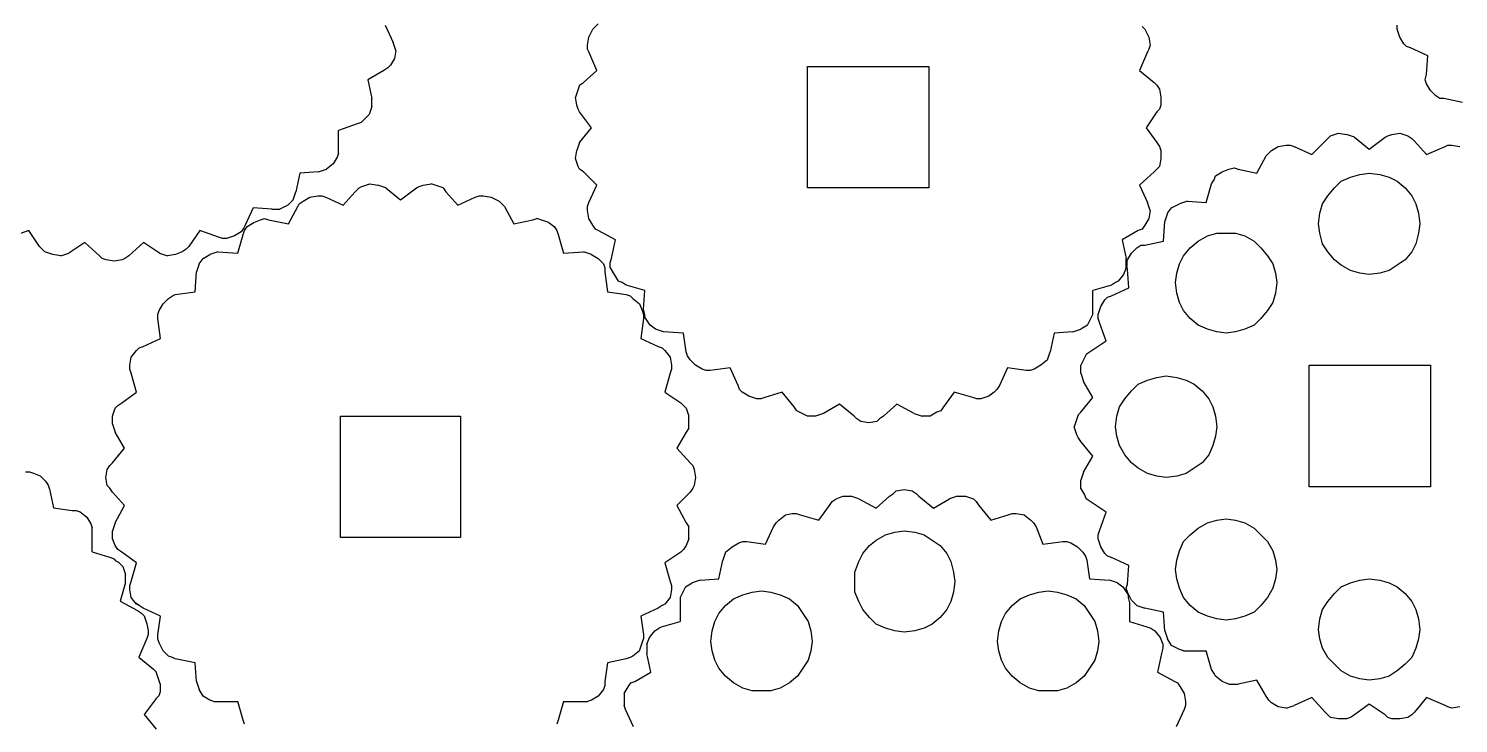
# Model space of a CAD drawing. Extents: x -1891 to 1891, y -1891 to 1891.
# Drawn here: x 321 to 1229, y -814 to -373 of the extents above; entities that cross this region are included whole.
import ezdxf

# ---------------------------------------------------------------- set-up
doc = ezdxf.new("R2010")
doc.units = 0
doc.header["$MEASUREMENT"] = 0
doc.layers.get('0').update_dxf_attribs({"linetype": 'CONTINUOUS'})

msp = doc.modelspace()

# ---------------------------------------------------------------- linework, layer by layer
for p, q in [((547.669892, -371.2569), (552.749888, -382.263576)), ((682.829892, -370.41024), (679.443228, -373.796904)), ((1189.96968, -373.796904), (1189.96968, -371.2569)), ((676.056564, -383.956908), (676.903224, -378.8769)), ((676.903224, -378.8769), (679.443228, -373.796904)), ((1028.256348, -372.103572), (1029.94968, -373.796904)), ((1029.94968, -373.796904), (1032.489684, -378.8769)), ((1032.489684, -378.8769), (1033.336344, -383.956908)), ((1191.663012, -378.8769), (1189.96968, -373.796904)), ((1194.203016, -383.110236), (1191.663012, -378.8769)), ((554.443232, -387.343572), (552.749888, -382.263576)), ((554.443232, -387.343572), (553.59656, -392.423568)), ((676.056564, -386.4969), (676.056564, -383.956908)), ((676.903224, -388.190232), (676.056564, -386.4969)), ((681.983232, -400.043568), (676.903224, -388.190232)), ((1031.643012, -388.190232), (1026.563016, -400.043568)), ((1032.489684, -386.4969), (1031.643012, -388.190232)), ((1033.336344, -383.956908), (1032.489684, -386.4969)), ((1195.896348, -384.803568), (1194.203016, -383.110236)), ((1198.436352, -385.65024), (1195.896348, -384.803568)), ((1209.443016, -390.730236), (1198.436352, -385.65024)), ((549.363224, -398.350236), (546.823232, -400.043568)), ((551.056556, -396.656904), (549.363224, -398.350236)), ((553.59656, -392.423568), (551.056556, -396.656904)), ((815.756556, -397.503576), (892.803228, -397.503576)), ((815.756556, -474.550236), (815.756556, -397.503576)), ((892.803228, -397.503576), (892.803228, -474.550236)), ((1208.596344, -402.583572), (1209.443016, -390.730236)), ((546.823232, -400.043568), (536.663228, -405.970236)), ((536.663228, -405.970236), (539.203232, -417.823572)), ((670.976556, -409.3569), (673.51656, -407.663568)), ((673.51656, -407.663568), (681.983232, -400.043568)), ((1026.563016, -400.043568), (1035.876348, -407.663568)), ((1035.876348, -407.663568), (1037.56968, -409.3569)), ((1207.749684, -405.970236), (1208.596344, -402.583572)), ((1208.596344, -408.51024), (1207.749684, -405.970236)), ((670.976556, -409.3569), (668.436564, -416.9769)), ((669.283224, -422.056908), (668.436564, -416.9769)), ((1037.56968, -409.3569), (1039.263012, -411.896904)), ((1039.263012, -411.896904), (1040.109684, -416.9769)), ((1040.109684, -416.9769), (1040.109684, -422.056908)), ((1211.136348, -412.743576), (1208.596344, -408.51024)), ((1214.523012, -416.13024), (1211.136348, -412.743576)), ((1217.063016, -417.823572), (1214.523012, -416.13024)), ((539.203232, -422.903568), (537.509888, -427.983576)), ((539.203232, -422.903568), (539.203232, -417.823572)), ((670.129896, -424.5969), (669.283224, -422.056908)), ((670.976556, -426.290232), (670.129896, -424.5969)), ((678.596556, -436.450236), (670.976556, -426.290232)), ((1037.56968, -426.290232), (1030.796352, -436.450236)), ((1039.263012, -424.5969), (1037.56968, -426.290232)), ((1040.109684, -422.056908), (1039.263012, -424.5969)), ((1219.603008, -417.823572), (1217.063016, -417.823572)), ((1231.456344, -420.363576), (1219.603008, -417.823572)), ((529.889888, -433.910232), (518.036564, -438.143568)), ((532.429892, -433.063572), (529.889888, -433.910232)), ((532.429892, -433.063572), (537.509888, -427.983576)), ((518.036564, -452.536908), (518.036564, -438.143568)), ((670.976556, -445.763568), (678.596556, -436.450236)), ((1030.796352, -436.450236), (1037.56968, -445.763568)), ((1147.636344, -441.530232), (1135.783008, -453.383568)), ((1147.636344, -441.530232), (1152.716352, -439.8369)), ((1152.716352, -439.8369), (1157.796348, -440.683572)), ((1162.876344, -442.376904), (1157.796348, -440.683572)), ((1162.876344, -442.376904), (1172.189676, -449.996904)), ((1172.189676, -449.996904), (1182.34968, -442.376904)), ((1182.34968, -442.376904), (1184.043012, -441.530232)), ((1184.043012, -441.530232), (1186.583016, -440.683572)), ((1186.583016, -440.683572), (1191.663012, -439.8369)), ((1191.663012, -439.8369), (1196.743008, -441.530232)), ((1196.743008, -441.530232), (1199.283012, -443.223576)), ((1199.283012, -443.223576), (1200.976344, -444.916908)), ((518.036564, -452.536908), (517.189892, -455.0769)), ((668.436564, -455.923572), (669.283224, -450.843576)), ((670.976556, -445.763568), (669.283224, -450.843576)), ((1037.56968, -445.763568), (1039.263012, -448.303572)), ((1039.263012, -448.303572), (1040.109684, -450.843576)), ((1040.109684, -450.843576), (1040.109684, -455.923572)), ((1106.996352, -454.23024), (1110.383016, -450.843576)), ((1110.383016, -450.843576), (1114.616352, -448.303572)), ((1114.616352, -448.303572), (1119.696348, -447.4569)), ((1119.696348, -447.4569), (1122.236352, -447.4569)), ((1122.236352, -447.4569), (1124.776344, -448.303572)), ((1124.776344, -448.303572), (1135.783008, -453.383568)), ((1200.976344, -444.916908), (1208.596344, -453.383568)), ((1208.596344, -453.383568), (1220.44968, -448.303572)), ((1220.44968, -448.303572), (1222.143012, -447.4569)), ((1222.143012, -447.4569), (1224.683016, -447.4569)), ((1224.683016, -447.4569), (1229.763012, -448.303572)), ((505.336556, -464.390232), (510.416564, -462.6969)), ((514.649888, -459.310236), (510.416564, -462.6969)), ((517.189892, -455.0769), (514.649888, -459.310236)), ((670.129896, -461.003568), (668.436564, -455.923572)), ((670.976556, -462.6969), (670.129896, -461.003568)), ((673.51656, -464.390232), (670.976556, -462.6969)), ((1035.876348, -464.390232), (1039.263012, -461.003568)), ((1040.109684, -455.923572), (1039.263012, -461.003568)), ((1079.056344, -464.390232), (1083.28968, -462.6969)), ((1083.28968, -462.6969), (1086.676344, -461.85024)), ((1086.676344, -461.85024), (1089.216348, -462.6969)), ((1089.216348, -462.6969), (1101.069684, -465.236904)), ((1101.069684, -465.236904), (1106.996352, -454.23024)), ((493.483232, -465.236904), (490.943228, -477.09024)), ((505.336556, -464.390232), (493.483232, -465.236904)), ((681.983232, -472.856904), (673.51656, -464.390232)), ((1035.876348, -464.390232), (1026.563016, -472.856904)), ((1072.283016, -472.010232), (1073.976348, -469.47024)), ((1073.976348, -469.47024), (1074.823008, -466.930236)), ((1074.823008, -466.930236), (1079.056344, -464.390232)), ((1150.176348, -474.550236), (1154.409684, -470.3169)), ((1154.409684, -470.3169), (1160.336352, -467.776908)), ((1160.336352, -467.776908), (1166.263008, -466.083576)), ((1166.263008, -466.083576), (1172.189676, -465.236904)), ((1172.189676, -465.236904), (1178.963016, -466.083576)), ((1178.963016, -466.083576), (1184.889684, -467.776908)), ((1184.889684, -467.776908), (1189.96968, -470.3169)), ((1189.96968, -470.3169), (1195.049676, -474.550236)), ((489.249896, -482.170236), (490.943228, -477.09024)), ((495.716556, -483.016908), (499.949892, -480.476904)), ((499.949892, -480.476904), (505.029888, -479.630232)), ((505.029888, -479.630232), (507.569892, -479.630232)), ((507.569892, -479.630232), (510.109896, -480.476904)), ((510.109896, -480.476904), (521.11656, -485.5569)), ((521.11656, -485.5569), (528.73656, -477.09024)), ((528.73656, -477.09024), (531.276564, -474.550236)), ((531.276564, -474.550236), (532.969896, -473.703576)), ((532.969896, -473.703576), (538.049892, -472.010232)), ((538.049892, -472.010232), (543.129888, -472.856904)), ((548.209896, -474.550236), (543.129888, -472.856904)), ((548.209896, -474.550236), (557.523228, -482.170236)), ((557.523228, -482.170236), (567.683232, -474.550236)), ((567.683232, -474.550236), (569.376564, -473.703576)), ((569.376564, -473.703576), (571.916556, -472.856904)), ((571.916556, -472.856904), (576.996564, -472.010232)), ((584.616564, -474.550236), (576.996564, -472.010232)), ((584.616564, -474.550236), (586.309896, -477.09024)), ((586.309896, -477.09024), (593.929896, -485.5569)), ((593.929896, -485.5569), (604.93656, -480.476904)), ((604.93656, -480.476904), (607.476564, -479.630232)), ((607.476564, -479.630232), (610.016556, -479.630232)), ((610.016556, -479.630232), (615.096564, -480.476904)), ((615.096564, -480.476904), (620.17656, -483.016908)), ((676.903224, -483.863568), (681.983232, -472.856904)), ((892.803228, -474.550236), (815.756556, -474.550236)), ((1026.563016, -472.856904), (1031.643012, -483.863568)), ((1068.896352, -483.863568), (1072.283016, -472.010232)), ((1142.556348, -484.71024), (1145.943012, -479.630232)), ((1145.943012, -479.630232), (1150.176348, -474.550236)), ((1195.049676, -474.550236), (1199.283012, -479.630232)), ((1199.283012, -479.630232), (1201.823016, -484.71024)), ((463.849892, -487.250232), (458.769896, -498.256908)), ((475.703228, -488.096904), (463.849892, -487.250232)), ((475.703228, -488.096904), (480.783224, -488.096904)), ((485.863232, -485.5569), (480.783224, -488.096904)), ((489.249896, -482.170236), (485.863232, -485.5569)), ((486.403224, -497.410236), (492.329892, -486.403572)), ((492.329892, -486.403572), (493.176564, -484.71024)), ((493.176564, -484.71024), (495.716556, -483.016908)), ((623.563224, -486.403572), (620.17656, -483.016908)), ((623.563224, -486.403572), (629.489892, -497.410236)), ((676.056564, -486.403572), (676.903224, -483.863568)), ((676.056564, -488.943576), (676.056564, -486.403572)), ((676.903224, -494.023572), (676.056564, -488.943576)), ((1033.336344, -488.943576), (1031.643012, -483.863568)), ((1033.336344, -488.943576), (1032.489684, -494.023572)), ((1044.343008, -490.636908), (1046.883012, -487.250232)), ((1046.883012, -487.250232), (1051.963008, -484.71024)), ((1057.043016, -483.016908), (1051.963008, -484.71024)), ((1057.043016, -483.016908), (1068.896352, -483.863568)), ((1140.863016, -490.636908), (1142.556348, -484.71024)), ((1201.823016, -484.71024), (1203.516348, -490.636908)), ((458.769896, -498.256908), (457.923224, -499.95024)), ((458.463228, -501.643572), (460.15656, -499.103568)), ((460.15656, -499.103568), (464.389896, -496.563576)), ((464.389896, -496.563576), (468.623232, -494.870232)), ((468.623232, -494.870232), (471.163224, -494.023572)), ((471.163224, -494.023572), (473.703228, -494.870232)), ((473.703228, -494.870232), (486.403224, -497.410236)), ((629.489892, -497.410236), (641.343228, -494.870232)), ((641.343228, -494.870232), (643.883232, -494.023572)), ((651.503232, -496.563576), (643.883232, -494.023572)), ((651.503232, -496.563576), (654.889896, -499.103568)), ((654.889896, -499.103568), (656.583228, -501.643572)), ((679.443228, -498.256908), (676.903224, -494.023572)), ((681.13656, -500.7969), (679.443228, -498.256908)), ((1029.94968, -498.256908), (1028.256348, -500.7969)), ((1032.489684, -494.023572), (1029.94968, -498.256908)), ((1041.803016, -508.4169), (1042.649676, -495.716904)), ((1044.343008, -490.636908), (1042.649676, -495.716904)), ((1140.016344, -497.410236), (1140.863016, -490.636908)), ((1140.863016, -503.336904), (1140.016344, -497.410236)), ((1203.516348, -490.636908), (1204.363008, -497.410236)), ((1204.363008, -497.410236), (1203.516348, -503.336904)), ((321.609896, -501.643572), (309.75656, -505.876908)), ((328.383224, -511.803576), (321.609896, -501.643572)), ((429.983228, -501.643572), (423.209888, -511.803576)), ((441.836564, -505.876908), (429.983228, -501.643572)), ((444.376556, -506.723568), (441.836564, -505.876908)), ((446.91656, -506.723568), (444.376556, -506.723568)), ((451.996556, -505.030236), (446.91656, -506.723568)), ((456.229892, -502.490232), (451.996556, -505.030236)), ((454.229892, -516.0369), (457.616556, -504.183576)), ((457.923224, -499.95024), (456.229892, -502.490232)), ((457.616556, -504.183576), (458.463228, -501.643572)), ((656.583228, -501.643572), (657.429888, -504.183576)), ((657.429888, -504.183576), (660.816564, -516.0369)), ((682.829892, -501.643572), (681.13656, -500.7969)), ((693.836556, -507.57024), (682.829892, -501.643572)), ((691.296564, -519.423576), (693.836556, -507.57024)), ((1025.716344, -501.643572), (1015.556352, -507.57024)), ((1015.556352, -507.57024), (1018.096344, -519.423576)), ((1028.256348, -500.7969), (1025.716344, -501.643572)), ((1063.816344, -508.4169), (1069.743012, -505.030236)), ((1069.743012, -505.030236), (1075.66968, -503.336904)), ((1075.66968, -503.336904), (1087.523016, -503.336904)), ((1087.523016, -503.336904), (1093.449684, -505.030236)), ((1093.449684, -505.030236), (1099.376352, -508.4169)), ((1142.556348, -510.110232), (1140.863016, -503.336904)), ((1203.516348, -503.336904), (1201.823016, -510.110232)), ((328.383224, -511.803576), (331.769888, -515.19024)), ((336.849896, -516.883572), (331.769888, -515.19024)), ((341.929892, -517.730232), (336.849896, -516.883572)), ((341.929892, -517.730232), (347.009888, -516.0369)), ((357.169892, -509.263572), (347.009888, -516.0369)), ((366.483224, -517.730232), (357.169892, -509.263572)), ((394.423232, -509.263572), (385.109888, -517.730232)), ((404.583224, -516.0369), (394.423232, -509.263572)), ((404.583224, -516.0369), (409.663232, -517.730232)), ((414.743228, -516.883572), (409.663232, -517.730232)), ((418.976564, -515.19024), (414.743228, -516.883572)), ((421.516556, -513.496908), (418.976564, -515.19024)), ((423.209888, -511.803576), (421.516556, -513.496908)), ((432.216564, -519.423576), (436.449888, -516.883572)), ((441.529896, -515.19024), (436.449888, -516.883572)), ((441.529896, -515.19024), (454.229892, -516.0369)), ((660.816564, -516.0369), (673.51656, -515.19024)), ((678.596556, -516.883572), (673.51656, -515.19024)), ((678.596556, -516.883572), (682.829892, -519.423576)), ((1018.943016, -520.270236), (1021.483008, -516.0369)), ((1021.483008, -516.0369), (1024.869684, -512.650236)), ((1024.869684, -512.650236), (1027.409676, -510.956904)), ((1027.409676, -510.956904), (1029.94968, -510.956904)), ((1029.94968, -510.956904), (1041.803016, -508.4169)), ((1054.503012, -517.730232), (1058.736348, -512.650236)), ((1058.736348, -512.650236), (1063.816344, -508.4169)), ((1099.376352, -508.4169), (1103.609676, -512.650236)), ((1103.609676, -512.650236), (1107.843012, -517.730232)), ((1145.943012, -515.19024), (1142.556348, -510.110232)), ((1150.176348, -520.270236), (1145.943012, -515.19024)), ((1199.283012, -515.19024), (1195.049676, -520.270236)), ((1201.823016, -510.110232), (1199.283012, -515.19024)), ((368.176556, -519.423576), (366.483224, -517.730232)), ((370.71656, -520.270236), (368.176556, -519.423576)), ((375.796556, -521.116908), (370.71656, -520.270236)), ((380.876564, -520.270236), (375.796556, -521.116908)), ((382.569896, -519.423576), (380.876564, -520.270236)), ((385.109888, -517.730232), (382.569896, -519.423576)), ((429.67656, -522.81024), (427.983228, -527.890236)), ((429.67656, -522.81024), (432.216564, -519.423576)), ((682.829892, -519.423576), (686.216556, -522.81024)), ((686.216556, -522.81024), (687.063228, -525.350232)), ((687.063228, -525.350232), (687.063228, -527.890236)), ((690.449892, -521.963568), (691.296564, -519.423576)), ((690.449892, -525.350232), (690.449892, -521.963568)), ((690.449892, -525.350232), (695.529888, -533.816904)), ((1018.096344, -525.350232), (1016.403012, -529.583568)), ((1018.096344, -525.350232), (1018.096344, -519.423576)), ((1018.51968, -521.540238), (1018.421029, -524.108969)), ((1018.943016, -526.196904), (1018.421029, -524.108969)), ((1018.51968, -521.540238), (1018.943016, -520.270236)), ((1019.789676, -538.05024), (1018.943016, -526.196904)), ((1050.269676, -528.736908), (1051.963008, -522.81024)), ((1051.963008, -522.81024), (1054.503012, -517.730232)), ((1107.843012, -517.730232), (1111.229676, -522.81024)), ((1111.229676, -522.81024), (1112.923008, -528.736908)), ((1154.409684, -523.6569), (1150.176348, -520.270236)), ((1160.336352, -527.043576), (1154.409684, -523.6569)), ((1195.049676, -520.270236), (1184.889684, -527.043576)), ((427.136556, -540.590232), (427.983228, -527.890236)), ((687.063228, -527.890236), (688.75656, -540.590232)), ((698.069892, -534.663576), (695.529888, -533.816904)), ((700.609896, -536.356908), (698.069892, -534.663576)), ((1011.323016, -534.663576), (1008.783012, -536.356908)), ((1013.016348, -533.816904), (1011.323016, -534.663576)), ((1016.403012, -529.583568), (1013.016348, -533.816904)), ((1049.423016, -534.663576), (1050.269676, -528.736908)), ((1050.269676, -541.436904), (1049.423016, -534.663576)), ((1112.923008, -528.736908), (1113.76968, -534.663576)), ((1113.76968, -534.663576), (1112.923008, -541.436904)), ((1166.263008, -528.736908), (1160.336352, -527.043576)), ((1172.189676, -529.583568), (1166.263008, -528.736908)), ((1178.963016, -528.736908), (1172.189676, -529.583568)), ((1184.889684, -527.043576), (1178.963016, -528.736908)), ((410.203224, -544.823568), (412.743228, -543.130236)), ((412.743228, -543.130236), (414.43656, -542.283576)), ((414.43656, -542.283576), (427.136556, -540.590232)), ((688.75656, -540.590232), (700.609896, -542.283576)), ((712.463232, -539.743572), (700.609896, -536.356908)), ((700.609896, -542.283576), (703.149888, -543.130236)), ((703.149888, -543.130236), (704.843232, -544.823568)), ((711.61656, -551.596908), (712.463232, -539.743572)), ((1008.783012, -536.356908), (996.929676, -539.743572)), ((996.929676, -554.983572), (996.929676, -539.743572)), ((1004.549676, -545.67024), (1006.243008, -543.976908)), ((1006.243008, -543.976908), (1008.783012, -543.130236)), ((1008.783012, -543.130236), (1019.789676, -538.05024)), ((1051.963008, -547.363572), (1050.269676, -541.436904)), ((1112.923008, -541.436904), (1111.229676, -547.363572)), ((403.429896, -554.983572), (404.276556, -552.443568)), ((404.276556, -552.443568), (406.81656, -548.210232)), ((406.81656, -548.210232), (410.203224, -544.823568)), ((704.843232, -544.823568), (709.076556, -548.210232)), ((709.076556, -548.210232), (710.769888, -552.443568)), ((710.769888, -552.443568), (711.61656, -554.983572)), ((712.463232, -554.983572), (711.61656, -551.596908)), ((1000.316352, -554.983572), (1002.009684, -549.903576)), ((1002.009684, -549.903576), (1004.549676, -545.67024)), ((1054.503012, -552.443568), (1051.963008, -547.363572)), ((1058.736348, -557.523576), (1054.503012, -552.443568)), ((1107.843012, -552.443568), (1103.609676, -557.523576)), ((1111.229676, -547.363572), (1107.843012, -552.443568)), ((403.429896, -557.523576), (403.429896, -554.983572)), ((405.123228, -570.223572), (403.429896, -557.523576)), ((711.61656, -557.523576), (709.923228, -570.223572)), ((711.61656, -554.983572), (711.61656, -557.523576)), ((712.463232, -556.676904), (712.463232, -554.983572)), ((715.849896, -561.7569), (712.463232, -556.676904)), ((719.23656, -564.296904), (715.849896, -561.7569)), ((993.543012, -561.7569), (989.309676, -564.296904)), ((993.543012, -561.7569), (996.929676, -554.983572)), ((1000.316352, -557.523576), (1000.316352, -554.983572)), ((1001.163012, -560.063568), (1000.316352, -557.523576)), ((1005.396348, -571.916904), (1001.163012, -560.063568)), ((1063.816344, -561.7569), (1058.736348, -557.523576)), ((1069.743012, -564.296904), (1063.816344, -561.7569)), ((1099.376352, -561.7569), (1093.449684, -564.296904)), ((1103.609676, -557.523576), (1099.376352, -561.7569)), ((394.116564, -575.303568), (405.123228, -570.223572)), ((709.923228, -570.223572), (720.929892, -575.303568)), ((724.316556, -565.990236), (719.23656, -564.296904)), ((737.016564, -566.836908), (724.316556, -565.990236)), ((738.709896, -578.690232), (737.016564, -566.836908)), ((972.376344, -566.836908), (969.836352, -578.690232)), ((984.22968, -565.990236), (972.376344, -566.836908)), ((984.22968, -565.990236), (989.309676, -564.296904)), ((1075.66968, -565.990236), (1069.743012, -564.296904)), ((1081.596348, -566.836908), (1075.66968, -565.990236)), ((1087.523016, -565.990236), (1081.596348, -566.836908)), ((1093.449684, -564.296904), (1087.523016, -565.990236)), ((386.496564, -582.076908), (389.883228, -577.843572)), ((389.883228, -577.843572), (391.57656, -576.15024)), ((391.57656, -576.15024), (394.116564, -575.303568)), ((720.929892, -575.303568), (723.469896, -576.15024)), ((723.469896, -576.15024), (725.163228, -577.843572)), ((725.163228, -577.843572), (728.549892, -582.076908)), ((739.556556, -581.230236), (738.709896, -578.690232)), ((968.143008, -583.77024), (969.836352, -578.690232)), ((992.696352, -580.383576), (989.309676, -587.156904)), ((1005.396348, -571.916904), (992.696352, -580.383576)), ((385.649892, -587.156904), (386.496564, -582.076908)), ((385.649892, -589.696908), (385.649892, -587.156904)), ((386.496564, -592.2369), (385.649892, -589.696908)), ((728.549892, -582.076908), (729.396564, -587.156904)), ((729.396564, -589.696908), (728.549892, -592.2369)), ((729.396564, -587.156904), (729.396564, -589.696908)), ((741.249888, -583.77024), (739.556556, -581.230236)), ((744.636564, -587.156904), (741.249888, -583.77024)), ((748.869888, -589.696908), (744.636564, -587.156904)), ((751.409892, -590.543568), (748.869888, -589.696908)), ((766.649892, -588.850236), (753.949896, -590.543568)), ((771.729888, -599.8569), (766.649892, -588.850236)), ((942.756564, -588.850236), (937.676556, -599.8569)), ((954.609888, -590.543568), (942.756564, -588.850236)), ((959.689896, -589.696908), (957.149892, -590.543568)), ((963.909684, -587.156904), (959.689896, -589.696908)), ((968.143008, -583.77024), (963.909684, -587.156904)), ((989.309676, -592.2369), (989.309676, -587.156904)), ((1134.089676, -664.203576), (1134.089676, -587.156904)), ((1134.089676, -587.156904), (1211.136348, -587.156904)), ((1211.136348, -587.156904), (1211.136348, -664.203576)), ((389.883228, -604.090236), (386.496564, -592.2369)), ((728.549892, -592.2369), (725.163228, -604.090236)), ((753.949896, -590.543568), (751.409892, -590.543568)), ((957.149892, -590.543568), (954.609888, -590.543568)), ((989.309676, -592.2369), (991.003008, -597.316908)), ((996.929676, -607.4769), (991.003008, -597.316908)), ((1025.716344, -599.01024), (1031.643012, -596.470236)), ((1031.643012, -596.470236), (1037.56968, -594.776904)), ((1037.56968, -594.776904), (1043.496348, -593.930232)), ((1043.496348, -593.930232), (1050.269676, -594.776904)), ((1050.269676, -594.776904), (1056.196344, -596.470236)), ((1056.196344, -596.470236), (1061.276352, -599.01024)), ((380.569896, -610.863576), (389.883228, -604.090236)), ((725.163228, -604.090236), (735.323232, -610.863576)), ((772.57656, -602.396904), (771.729888, -599.8569)), ((774.269892, -604.090236), (772.57656, -602.396904)), ((778.503228, -606.63024), (774.269892, -604.090236)), ((783.583224, -608.323572), (778.503228, -606.63024)), ((788.663232, -607.4769), (786.123228, -608.323572)), ((799.669896, -604.090236), (788.663232, -607.4769)), ((807.289896, -613.403568), (799.669896, -604.090236)), ((908.889888, -604.090236), (902.11656, -613.403568)), ((920.743224, -607.4769), (908.889888, -604.090236)), ((923.283228, -608.323572), (920.743224, -607.4769)), ((930.903228, -606.63024), (925.823232, -608.323572)), ((934.289892, -604.090236), (930.903228, -606.63024)), ((935.983224, -602.396904), (934.289892, -604.090236)), ((937.676556, -599.8569), (935.983224, -602.396904)), ((989.309676, -616.790232), (996.929676, -607.4769)), ((1017.249684, -608.323572), (1021.483008, -603.243576)), ((1021.483008, -603.243576), (1025.716344, -599.01024)), ((1061.276352, -599.01024), (1066.356348, -603.243576)), ((1066.356348, -603.243576), (1070.589684, -608.323572)), ((374.643228, -619.330236), (376.33656, -614.25024)), ((376.33656, -614.25024), (378.029892, -612.556908)), ((378.029892, -612.556908), (380.569896, -610.863576)), ((738.709896, -614.25024), (735.323232, -610.863576)), ((738.709896, -614.25024), (740.403228, -619.330236)), ((786.123228, -608.323572), (783.583224, -608.323572)), ((808.983228, -615.943572), (807.289896, -613.403568)), ((815.756556, -619.330236), (808.983228, -615.943572)), ((836.076564, -611.710236), (825.91656, -617.636904)), ((845.389896, -619.330236), (836.076564, -611.710236)), ((872.483232, -611.710236), (864.01656, -619.330236)), ((883.489896, -617.636904), (872.483232, -611.710236)), ((897.883224, -616.790232), (893.649888, -619.330236)), ((900.423228, -615.943572), (897.883224, -616.790232)), ((902.11656, -613.403568), (900.423228, -615.943572)), ((925.823232, -608.323572), (923.283228, -608.323572)), ((987.616344, -618.483576), (989.309676, -616.790232)), ((1012.169676, -619.330236), (1013.863008, -613.403568)), ((1013.863008, -613.403568), (1017.249684, -608.323572)), ((1070.589684, -608.323572), (1073.129676, -613.403568)), ((1073.129676, -613.403568), (1074.823008, -619.330236)), ((374.643228, -624.410232), (374.643228, -619.330236)), ((374.643228, -624.410232), (376.33656, -629.49024)), ((519.423228, -619.330236), (595.623228, -619.330236)), ((519.423228, -696.376908), (519.423228, -619.330236)), ((595.623228, -619.330236), (595.623228, -696.376908)), ((740.403228, -626.950236), (740.403228, -619.330236)), ((820.836564, -619.330236), (815.756556, -619.330236)), ((825.91656, -617.636904), (820.836564, -619.330236)), ((847.083228, -621.023568), (845.389896, -619.330236)), ((849.623232, -622.7169), (847.083228, -621.023568)), ((854.703228, -623.563572), (849.623232, -622.7169)), ((859.783224, -622.7169), (854.703228, -623.563572)), ((861.476556, -621.023568), (859.783224, -622.7169)), ((864.01656, -619.330236), (861.476556, -621.023568)), ((883.489896, -617.636904), (888.569892, -619.330236)), ((893.649888, -619.330236), (888.569892, -619.330236)), ((987.616344, -618.483576), (985.076352, -626.103576)), ((986.769684, -631.183572), (985.076352, -626.103576)), ((1011.323016, -626.103576), (1012.169676, -619.330236)), ((1012.169676, -632.030232), (1011.323016, -626.103576)), ((1074.823008, -619.330236), (1075.66968, -626.103576)), ((1075.66968, -626.103576), (1074.823008, -632.030232)), ((382.263228, -639.650232), (376.33656, -629.49024)), ((738.709896, -629.49024), (732.783228, -639.650232)), ((740.403228, -626.950236), (738.709896, -629.49024)), ((987.616344, -632.876904), (986.769684, -631.183572)), ((989.309676, -635.416908), (987.616344, -632.876904)), ((1013.863008, -637.9569), (1012.169676, -632.030232)), ((1074.823008, -632.030232), (1073.129676, -637.9569)), ((374.643228, -648.963576), (382.263228, -639.650232)), ((732.783228, -639.650232), (741.249888, -648.963576)), ((996.929676, -644.73024), (989.309676, -635.416908)), ((1017.249684, -643.883568), (1013.863008, -637.9569)), ((1021.483008, -648.963576), (1017.249684, -643.883568)), ((1070.589684, -643.883568), (1066.356348, -648.963576)), ((1073.129676, -637.9569), (1070.589684, -643.883568)), ((370.409892, -658.276908), (371.256564, -653.1969)), ((371.256564, -653.1969), (372.949896, -650.656908)), ((372.949896, -650.656908), (374.643228, -648.963576)), ((741.249888, -648.963576), (742.943232, -650.656908)), ((742.943232, -650.656908), (743.789892, -653.1969)), ((743.789892, -653.1969), (744.636564, -658.276908)), ((991.003008, -654.890232), (996.929676, -644.73024)), ((1025.716344, -652.35024), (1021.483008, -648.963576)), ((1031.643012, -655.736904), (1025.716344, -652.35024)), ((1066.356348, -648.963576), (1056.196344, -655.736904)), ((319.372392, -654.796068), (321.912396, -654.796068)), ((321.912396, -654.796068), (324.452388, -655.64274)), ((324.452388, -655.64274), (328.685724, -657.336072)), ((328.685724, -657.336072), (332.072388, -660.722736)), ((332.072388, -660.722736), (333.765732, -663.26274)), ((371.256564, -663.356904), (370.409892, -658.276908)), ((744.636564, -658.276908), (743.789892, -663.356904)), ((991.003008, -654.890232), (989.309676, -659.97024)), ((989.309676, -665.050236), (989.309676, -659.97024)), ((1037.56968, -657.430236), (1031.643012, -655.736904)), ((1043.496348, -658.276908), (1037.56968, -657.430236)), ((1050.269676, -657.430236), (1043.496348, -658.276908)), ((1056.196344, -655.736904), (1050.269676, -657.430236)), ((333.765732, -663.26274), (334.612392, -665.802732)), ((334.612392, -665.802732), (337.152396, -677.656068)), ((372.949896, -665.050236), (371.256564, -663.356904)), ((374.643228, -667.59024), (372.949896, -665.050236)), ((382.263228, -676.0569), (374.643228, -667.59024)), ((741.249888, -667.59024), (732.783228, -676.0569)), ((742.943232, -665.050236), (741.249888, -667.59024)), ((743.789892, -663.356904), (742.943232, -665.050236)), ((833.934056, -671.823576), (838.167392, -670.130232)), ((838.167392, -670.130232), (843.247388, -670.130232)), ((848.327396, -671.823576), (843.247388, -670.130232)), ((859.33406, -677.750232), (867.800732, -670.130232)), ((867.800732, -670.130232), (870.340724, -668.4369)), ((870.340724, -668.4369), (872.034056, -666.743568)), ((872.034056, -666.743568), (877.114064, -665.896908)), ((877.114064, -665.896908), (882.19406, -666.743568)), ((882.19406, -666.743568), (884.734064, -668.4369)), ((884.734064, -668.4369), (886.427396, -670.130232)), ((886.427396, -670.130232), (895.740728, -677.750232)), ((910.980728, -670.130232), (905.900732, -671.823576)), ((910.980728, -670.130232), (916.060724, -670.130232)), ((916.060724, -670.130232), (921.140732, -671.823576)), ((991.84968, -669.283572), (989.309676, -665.050236)), ((992.696352, -671.823576), (991.84968, -669.283572)), ((1211.136348, -664.203576), (1134.089676, -664.203576)), ((337.152396, -677.656068), (349.005732, -679.3494)), ((349.005732, -679.3494), (351.545724, -679.3494)), ((351.545724, -679.3494), (354.085728, -680.196072)), ((354.085728, -680.196072), (358.319064, -683.582736)), ((376.33656, -687.063576), (382.263228, -676.0569)), ((732.783228, -676.0569), (738.709896, -687.063576)), ((822.927392, -685.370232), (829.700732, -676.0569)), ((829.700732, -676.0569), (831.394064, -673.516908)), ((831.394064, -673.516908), (833.934056, -671.823576)), ((848.327396, -671.823576), (859.33406, -677.750232)), ((895.740728, -677.750232), (905.900732, -671.823576)), ((921.140732, -671.823576), (922.834064, -673.516908)), ((922.834064, -673.516908), (924.527396, -676.0569)), ((924.527396, -676.0569), (932.147396, -685.370232)), ((1005.396348, -680.290236), (992.696352, -671.823576)), ((1001.163012, -692.143572), (1005.396348, -680.290236)), ((358.319064, -683.582736), (360.859056, -687.816072)), ((360.859056, -687.816072), (361.705728, -690.356076)), ((376.33656, -687.063576), (374.643228, -692.143572)), ((738.709896, -687.063576), (740.403228, -689.603568)), ((740.403228, -697.223568), (740.403228, -689.603568)), ((789.060728, -700.610232), (794.140724, -689.603568)), ((794.140724, -689.603568), (795.834056, -687.063576)), ((795.834056, -687.063576), (797.527388, -685.370232)), ((797.527388, -685.370232), (801.760724, -681.983568)), ((801.760724, -681.983568), (805.99406, -681.136908)), ((805.99406, -681.136908), (808.534064, -681.136908)), ((808.534064, -681.136908), (811.074056, -681.983568)), ((811.074056, -681.983568), (822.927392, -685.370232)), ((932.147396, -685.370232), (943.15406, -681.983568)), ((943.15406, -681.983568), (945.694064, -681.136908)), ((945.694064, -681.136908), (948.234056, -681.136908)), ((948.234056, -681.136908), (953.314064, -681.983568)), ((953.314064, -681.983568), (957.547388, -685.370232)), ((957.547388, -685.370232), (959.240732, -687.063576)), ((959.240732, -687.063576), (960.934064, -689.603568)), ((960.934064, -689.603568), (965.167388, -700.610232)), ((1063.816344, -690.45024), (1069.743012, -687.063576)), ((1069.743012, -687.063576), (1075.66968, -685.370232)), ((1075.66968, -685.370232), (1081.596348, -684.523572)), ((1081.596348, -684.523572), (1087.523016, -685.370232)), ((1087.523016, -685.370232), (1093.449684, -687.063576)), ((1093.449684, -687.063576), (1099.376352, -690.45024)), ((361.705728, -705.596076), (361.705728, -690.356076)), ((374.643228, -697.223568), (374.643228, -692.143572)), ((376.33656, -701.456904), (374.643228, -697.223568)), ((595.623228, -696.376908), (519.423228, -696.376908)), ((740.403228, -697.223568), (738.709896, -701.456904)), ((855.100724, -701.456904), (859.33406, -698.07024)), ((859.33406, -698.07024), (865.260728, -694.683576)), ((865.260728, -694.683576), (871.187396, -692.990232)), ((871.187396, -692.990232), (877.114064, -692.143572)), ((877.114064, -692.143572), (883.887392, -692.990232)), ((883.887392, -692.990232), (889.81406, -694.683576)), ((889.81406, -694.683576), (899.974064, -701.456904)), ((1000.316352, -694.683576), (1001.163012, -692.143572)), ((1000.316352, -697.223568), (1000.316352, -694.683576)), ((1002.009684, -702.303576), (1000.316352, -697.223568)), ((1054.503012, -698.9169), (1058.736348, -694.683576)), ((1058.736348, -694.683576), (1063.816344, -690.45024)), ((1099.376352, -690.45024), (1107.843012, -698.9169)), ((361.705728, -705.596076), (372.712392, -708.98274)), ((378.029892, -703.996908), (376.33656, -701.456904)), ((380.569896, -705.69024), (378.029892, -703.996908)), ((389.883228, -712.463568), (380.569896, -705.69024)), ((735.323232, -705.69024), (725.163228, -712.463568)), ((737.016564, -703.996908), (735.323232, -705.69024)), ((738.709896, -701.456904), (737.016564, -703.996908)), ((763.660724, -705.69024), (761.967392, -710.770236)), ((763.660724, -705.69024), (767.89406, -702.303576)), ((767.89406, -702.303576), (772.127396, -699.763572)), ((772.127396, -699.763572), (774.667388, -698.9169)), ((774.667388, -698.9169), (777.207392, -698.9169)), ((777.207392, -698.9169), (789.060728, -700.610232)), ((848.327396, -711.616908), (850.867388, -706.5369)), ((850.867388, -706.5369), (855.100724, -701.456904)), ((899.974064, -701.456904), (904.207388, -706.5369)), ((904.207388, -706.5369), (906.747392, -711.616908)), ((965.167388, -700.610232), (977.853848, -698.9169)), ((977.853848, -698.9169), (980.393852, -698.9169)), ((980.393852, -698.9169), (982.933844, -699.763572)), ((982.933844, -699.763572), (987.16718, -702.303576)), ((987.16718, -702.303576), (990.553844, -705.69024)), ((990.553844, -705.69024), (992.247176, -708.230232)), ((1004.549676, -706.5369), (1002.009684, -702.303576)), ((1006.243008, -708.230232), (1004.549676, -706.5369)), ((1050.269676, -710.770236), (1051.963008, -704.843568)), ((1051.963008, -704.843568), (1054.503012, -698.9169)), ((1107.843012, -698.9169), (1111.229676, -704.843568)), ((1111.229676, -704.843568), (1112.923008, -710.770236)), ((372.712392, -708.98274), (375.252396, -709.8294)), ((375.252396, -709.8294), (375.978109, -710.31321)), ((376.945728, -711.522732), (375.978109, -710.31321)), ((378.63906, -712.369404), (376.945728, -711.522732)), ((378.63906, -712.369404), (381.179064, -714.909408)), ((381.179064, -714.909408), (382.872396, -719.989404)), ((386.496564, -724.316904), (389.883228, -712.463568)), ((725.163228, -712.463568), (728.549892, -724.316904)), ((759.427388, -722.623572), (761.967392, -710.770236)), ((845.787392, -718.390236), (848.327396, -711.616908)), ((906.747392, -711.616908), (908.440724, -718.390236)), ((992.247176, -708.230232), (993.093848, -710.770236)), ((993.093848, -710.770236), (994.78718, -722.623572)), ((1008.783012, -709.076904), (1006.243008, -708.230232)), ((1019.789676, -714.1569), (1008.783012, -709.076904)), ((1018.943016, -726.010236), (1019.789676, -714.1569)), ((1049.423016, -716.696904), (1050.269676, -710.770236)), ((1050.269676, -722.623572), (1049.423016, -716.696904)), ((1112.923008, -710.770236), (1113.76968, -716.696904)), ((1113.76968, -716.696904), (1112.923008, -722.623572)), ((382.872396, -725.0694), (379.485732, -736.922736)), ((382.872396, -725.0694), (382.872396, -719.989404)), ((385.649892, -726.856908), (386.496564, -724.316904)), ((728.549892, -724.316904), (729.396564, -726.856908)), ((738.260732, -727.703568), (742.494056, -725.163576)), ((747.574064, -723.470232), (742.494056, -725.163576)), ((747.574064, -723.470232), (759.427388, -722.623572)), ((845.787392, -731.090232), (845.787392, -718.390236)), ((908.440724, -718.390236), (909.287396, -724.316904)), ((909.287396, -724.316904), (908.440724, -731.090232)), ((994.78718, -722.623572), (1007.487176, -723.470232)), ((1012.567184, -725.163576), (1007.487176, -723.470232)), ((1012.567184, -725.163576), (1015.953848, -727.703568)), ((1018.096344, -728.55024), (1018.943016, -726.010236)), ((1051.963008, -728.55024), (1050.269676, -722.623572)), ((1112.923008, -722.623572), (1111.229676, -728.55024)), ((1154.409684, -727.703568), (1160.336352, -725.163576)), ((1160.336352, -725.163576), (1166.263008, -723.470232)), ((1166.263008, -723.470232), (1172.189676, -722.623572)), ((1172.189676, -722.623572), (1178.963016, -723.470232)), ((1178.963016, -723.470232), (1184.889684, -725.163576)), ((1184.889684, -725.163576), (1189.96968, -727.703568)), ((385.649892, -729.3969), (385.649892, -726.856908)), ((386.496564, -734.476908), (385.649892, -729.3969)), ((388.915609, -737.50071), (386.496564, -734.476908)), ((728.549892, -734.476908), (725.163228, -738.710232)), ((729.396564, -729.3969), (728.549892, -734.476908)), ((729.396564, -726.856908), (729.396564, -729.3969)), ((738.260732, -727.703568), (734.874056, -734.476908)), ((734.874056, -734.476908), (734.874056, -749.716908)), ((768.740732, -735.323568), (774.667388, -732.783576)), ((774.667388, -732.783576), (780.594056, -731.090232)), ((780.594056, -731.090232), (786.520724, -730.243572)), ((786.520724, -730.243572), (792.447392, -731.090232)), ((792.447392, -731.090232), (798.37406, -732.783576)), ((798.37406, -732.783576), (804.300728, -735.323568)), ((848.327396, -737.0169), (845.787392, -731.090232)), ((908.440724, -731.090232), (906.747392, -737.0169)), ((950.77406, -735.323568), (956.700728, -732.783576)), ((956.700728, -732.783576), (962.627396, -731.090232)), ((962.627396, -731.090232), (968.540516, -730.243572)), ((968.540516, -730.243572), (974.467184, -731.090232)), ((974.467184, -731.090232), (980.393852, -732.783576)), ((980.393852, -732.783576), (986.320508, -735.323568)), ((1015.953848, -727.703568), (1019.340512, -732.783576)), ((1018.943016, -731.090232), (1018.096344, -728.55024)), ((1021.483008, -736.17024), (1018.943016, -731.090232)), ((1019.340512, -732.783576), (1019.340512, -734.476908)), ((1019.340512, -734.476908), (1020.187184, -737.863572)), ((1054.503012, -734.476908), (1051.963008, -728.55024)), ((1058.736348, -739.556904), (1054.503012, -734.476908)), ((1107.843012, -734.476908), (1103.609676, -739.556904)), ((1111.229676, -728.55024), (1107.843012, -734.476908)), ((1145.943012, -737.0169), (1150.176348, -731.936904)), ((1150.176348, -731.936904), (1154.409684, -727.703568)), ((1189.96968, -727.703568), (1195.049676, -731.936904)), ((1195.049676, -731.936904), (1199.283012, -737.0169)), ((379.485732, -736.922736), (390.492396, -742.849404)), ((388.915609, -737.50071), (390.729888, -738.710232)), ((389.883228, -738.710232), (388.915609, -737.50071)), ((391.57656, -739.556904), (389.883228, -738.710232)), ((390.492396, -742.849404), (393.032388, -744.542736)), ((390.729888, -738.710232), (391.57656, -739.556904)), ((394.116564, -741.250236), (391.57656, -739.556904)), ((405.123228, -746.330232), (394.116564, -741.250236)), ((720.929892, -741.250236), (709.923228, -746.330232)), ((723.469896, -739.556904), (720.929892, -741.250236)), ((725.163228, -738.710232), (723.469896, -739.556904)), ((759.427388, -744.6369), (763.660724, -739.556904)), ((763.660724, -739.556904), (768.740732, -735.323568)), ((804.300728, -735.323568), (809.380724, -739.556904)), ((809.380724, -739.556904), (816.154064, -749.716908)), ((850.867388, -742.096908), (848.327396, -737.0169)), ((855.100724, -747.176904), (850.867388, -742.096908)), ((904.207388, -742.096908), (899.974064, -747.176904)), ((906.747392, -737.0169), (904.207388, -742.096908)), ((941.460728, -744.6369), (945.694064, -739.556904)), ((945.694064, -739.556904), (950.77406, -735.323568)), ((986.320508, -735.323568), (991.400516, -739.556904)), ((991.400516, -739.556904), (998.173844, -749.716908)), ((1020.187184, -737.863572), (1020.187184, -749.716908)), ((1024.869684, -739.556904), (1021.483008, -736.17024)), ((1024.869684, -739.556904), (1029.94968, -741.250236)), ((1041.803016, -743.79024), (1029.94968, -741.250236)), ((1042.649676, -755.643576), (1041.803016, -743.79024)), ((1063.816344, -743.79024), (1058.736348, -739.556904)), ((1069.743012, -746.330232), (1063.816344, -743.79024)), ((1099.376352, -743.79024), (1093.449684, -746.330232)), ((1103.609676, -739.556904), (1099.376352, -743.79024)), ((1140.863016, -748.023576), (1142.556348, -742.096908)), ((1142.556348, -742.096908), (1145.943012, -737.0169)), ((1199.283012, -737.0169), (1201.823016, -742.096908)), ((1201.823016, -742.096908), (1203.516348, -748.023576)), ((393.032388, -744.542736), (394.725732, -746.236068)), ((394.725732, -746.236068), (396.419064, -751.316076)), ((396.419064, -751.316076), (397.265724, -755.5494)), ((403.429896, -758.183568), (405.123228, -746.330232)), ((709.923228, -746.330232), (711.61656, -758.183568)), ((721.327388, -753.950232), (723.020732, -753.103572)), ((723.020732, -753.103572), (734.874056, -749.716908)), ((755.194064, -755.643576), (756.887396, -749.716908)), ((756.887396, -749.716908), (759.427388, -744.6369)), ((816.154064, -749.716908), (817.847396, -755.643576)), ((859.33406, -751.41024), (855.100724, -747.176904)), ((865.260728, -753.950232), (859.33406, -751.41024)), ((894.894056, -751.41024), (889.81406, -753.950232)), ((899.974064, -747.176904), (894.894056, -751.41024)), ((937.227392, -755.643576), (938.920724, -749.716908)), ((938.920724, -749.716908), (941.460728, -744.6369)), ((998.173844, -749.716908), (999.867176, -755.643576)), ((1020.187184, -749.716908), (1031.193848, -753.103572)), ((1031.193848, -753.103572), (1033.733852, -753.950232)), ((1075.66968, -748.023576), (1069.743012, -746.330232)), ((1081.596348, -748.870236), (1075.66968, -748.023576)), ((1087.523016, -748.023576), (1081.596348, -748.870236)), ((1093.449684, -746.330232), (1087.523016, -748.023576)), ((1140.016344, -754.796904), (1140.863016, -748.023576)), ((1203.516348, -748.023576), (1204.363008, -754.796904)), ((396.419064, -760.629408), (391.339056, -772.482732)), ((397.265724, -758.089404), (396.419064, -760.629408)), ((397.265724, -755.5494), (397.265724, -758.089404)), ((403.429896, -760.723572), (403.429896, -758.183568)), ((404.276556, -763.263576), (403.429896, -760.723572)), ((709.076556, -768.343572), (711.61656, -760.723572)), ((711.61656, -758.183568), (711.61656, -760.723572)), ((713.707388, -764.110236), (715.400732, -759.8769)), ((715.400732, -759.8769), (718.787396, -755.643576)), ((718.787396, -755.643576), (721.327388, -753.950232)), ((754.347392, -762.416904), (755.194064, -755.643576)), ((817.847396, -755.643576), (818.694056, -762.416904)), ((871.187396, -755.643576), (865.260728, -753.950232)), ((877.114064, -756.490236), (871.187396, -755.643576)), ((883.887392, -755.643576), (877.114064, -756.490236)), ((889.81406, -753.950232), (883.887392, -755.643576)), ((936.380732, -762.416904), (937.227392, -755.643576)), ((999.867176, -755.643576), (1000.713848, -762.416904)), ((1033.733852, -753.950232), (1036.273844, -755.643576)), ((1036.273844, -755.643576), (1039.660508, -759.8769)), ((1039.660508, -759.8769), (1041.353852, -764.110236)), ((1042.649676, -755.643576), (1044.343008, -760.723572)), ((1046.883012, -764.956908), (1044.343008, -760.723572)), ((1140.863016, -760.723572), (1140.016344, -754.796904)), ((1142.556348, -766.65024), (1140.863016, -760.723572)), ((1203.516348, -760.723572), (1201.823016, -766.65024)), ((1204.363008, -754.796904), (1203.516348, -760.723572)), ((406.81656, -768.343572), (404.276556, -763.263576)), ((410.203224, -771.730236), (406.81656, -768.343572)), ((709.076556, -768.343572), (704.843232, -771.730236)), ((713.707388, -764.110236), (713.707388, -770.036904)), ((716.247392, -781.89024), (713.707388, -770.036904)), ((755.194064, -768.343572), (754.347392, -762.416904)), ((756.887396, -774.27024), (755.194064, -768.343572)), ((817.847396, -768.343572), (816.154064, -774.27024)), ((818.694056, -762.416904), (817.847396, -768.343572)), ((937.227392, -768.343572), (936.380732, -762.416904)), ((938.920724, -774.27024), (937.227392, -768.343572)), ((999.867176, -768.343572), (998.173844, -774.27024)), ((1000.713848, -762.416904), (999.867176, -768.343572)), ((1040.50718, -770.036904), (1037.967176, -781.89024)), ((1041.353852, -766.65024), (1040.50718, -770.036904)), ((1041.353852, -764.110236), (1041.353852, -766.65024)), ((1051.963008, -767.4969), (1046.883012, -764.956908)), ((1054.503012, -768.343572), (1051.963008, -767.4969)), ((1054.503012, -768.343572), (1068.896352, -768.343572)), ((1072.283016, -780.196908), (1068.896352, -768.343572)), ((1145.943012, -772.576908), (1142.556348, -766.65024)), ((1201.823016, -766.65024), (1199.283012, -772.576908)), ((391.339056, -772.482732), (400.652388, -780.102732)), ((400.652388, -780.102732), (402.345732, -781.796076)), ((412.743228, -772.576908), (410.203224, -771.730236)), ((414.43656, -773.423568), (412.743228, -772.576908)), ((427.136556, -775.963572), (414.43656, -773.423568)), ((427.983228, -787.816908), (427.136556, -775.963572)), ((688.75656, -775.963572), (687.063228, -787.816908)), ((700.609896, -773.423568), (688.75656, -775.963572)), ((703.149888, -772.576908), (700.609896, -773.423568)), ((704.843232, -771.730236), (703.149888, -772.576908)), ((759.427388, -779.350236), (756.887396, -774.27024)), ((763.660724, -784.430232), (759.427388, -779.350236)), ((816.154064, -774.27024), (809.380724, -784.430232)), ((941.460728, -779.350236), (938.920724, -774.27024)), ((945.694064, -784.430232), (941.460728, -779.350236)), ((998.173844, -774.27024), (991.400516, -784.430232)), ((1073.976348, -782.7369), (1072.283016, -780.196908)), ((1154.409684, -781.043568), (1145.943012, -772.576908)), ((1195.049676, -776.810232), (1189.96968, -781.043568)), ((1199.283012, -772.576908), (1195.049676, -776.810232)), ((404.885724, -789.416076), (402.345732, -781.796076)), ((404.885724, -789.416076), (404.885724, -794.496072)), ((427.983228, -787.816908), (429.67656, -792.896904)), ((687.063228, -787.816908), (687.063228, -790.3569)), ((701.854064, -791.203572), (703.547396, -788.663568)), ((703.547396, -788.663568), (706.087388, -787.816908)), ((706.087388, -787.816908), (716.247392, -781.89024)), ((768.740732, -788.663568), (763.660724, -784.430232)), ((774.667388, -792.050232), (768.740732, -788.663568)), ((804.300728, -788.663568), (798.37406, -792.050232)), ((809.380724, -784.430232), (804.300728, -788.663568)), ((950.77406, -788.663568), (945.694064, -784.430232)), ((956.700728, -792.050232), (950.77406, -788.663568)), ((986.320508, -788.663568), (980.393852, -792.050232)), ((991.400516, -784.430232), (986.320508, -788.663568)), ((1037.967176, -781.89024), (1048.973852, -787.816908)), ((1048.973852, -787.816908), (1050.667184, -788.663568)), ((1050.667184, -788.663568), (1052.360516, -791.203572)), ((1074.823008, -784.430232), (1073.976348, -782.7369)), ((1079.056344, -787.816908), (1074.823008, -784.430232)), ((1083.28968, -789.51024), (1079.056344, -787.816908)), ((1083.28968, -789.51024), (1089.216348, -789.51024)), ((1101.069684, -786.970236), (1089.216348, -789.51024)), ((1106.996352, -797.13024), (1101.069684, -786.970236)), ((1160.336352, -784.430232), (1154.409684, -781.043568)), ((1166.263008, -786.123576), (1160.336352, -784.430232)), ((1172.189676, -786.970236), (1166.263008, -786.123576)), ((1178.963016, -786.123576), (1172.189676, -786.970236)), ((1184.889684, -784.430232), (1178.963016, -786.123576)), ((1189.96968, -781.043568), (1184.889684, -784.430232)), ((404.039064, -797.036076), (402.345732, -798.729408)), ((404.885724, -794.496072), (404.039064, -797.036076)), ((432.216564, -797.13024), (429.67656, -792.896904)), ((436.449888, -799.670232), (432.216564, -797.13024)), ((682.829892, -797.13024), (678.596556, -799.670232)), ((686.216556, -792.896904), (682.829892, -797.13024)), ((687.063228, -790.3569), (686.216556, -792.896904)), ((699.31406, -795.436908), (701.854064, -791.203572)), ((699.31406, -795.436908), (699.31406, -803.056908)), ((780.594056, -793.743576), (774.667388, -792.050232)), ((792.447392, -793.743576), (780.594056, -793.743576)), ((798.37406, -792.050232), (792.447392, -793.743576)), ((962.627396, -793.743576), (956.700728, -792.050232)), ((974.467184, -793.743576), (962.627396, -793.743576)), ((980.393852, -792.050232), (974.467184, -793.743576)), ((1052.360516, -791.203572), (1054.900508, -795.436908)), ((1054.900508, -795.436908), (1055.74718, -800.516904)), ((1108.689684, -799.670232), (1106.996352, -797.13024)), ((1135.783008, -797.9769), (1124.776344, -803.056908)), ((1144.24968, -807.290232), (1135.783008, -797.9769)), ((1208.596344, -797.9769), (1200.976344, -807.290232)), ((1220.44968, -803.056908), (1208.596344, -797.9769)), ((402.345732, -798.729408), (394.725732, -808.8894)), ((438.989892, -800.516904), (436.449888, -799.670232)), ((438.989892, -800.516904), (454.229892, -800.516904)), ((457.616556, -812.37024), (454.229892, -800.516904)), ((660.816564, -800.516904), (657.429888, -812.37024)), ((660.816564, -800.516904), (676.056564, -800.516904)), ((678.596556, -799.670232), (676.056564, -800.516904)), ((700.160732, -805.5969), (699.31406, -803.056908)), ((705.240728, -816.603576), (700.160732, -805.5969)), ((1054.900508, -805.5969), (1049.820512, -816.603576)), ((1055.74718, -803.056908), (1054.900508, -805.5969)), ((1055.74718, -800.516904), (1055.74718, -803.056908)), ((1110.383016, -801.363576), (1108.689684, -799.670232)), ((1114.616352, -803.903568), (1110.383016, -801.363576)), ((1119.696348, -804.75024), (1114.616352, -803.903568)), ((1119.696348, -804.75024), (1124.776344, -803.056908)), ((1144.24968, -807.290232), (1147.636344, -810.676908)), ((1172.189676, -802.210236), (1162.876344, -808.983576)), ((1182.34968, -808.983576), (1172.189676, -802.210236)), ((1200.976344, -807.290232), (1199.283012, -808.983576)), ((1222.143012, -803.903568), (1220.44968, -803.056908)), ((1224.683016, -804.75024), (1222.143012, -803.903568)), ((1229.763012, -803.903568), (1224.683016, -804.75024)), ((394.725732, -808.8894), (402.345732, -818.202732)), ((458.463228, -814.910232), (457.616556, -812.37024)), ((657.429888, -812.37024), (656.583228, -814.910232)), ((1152.716352, -811.523568), (1147.636344, -810.676908)), ((1157.796348, -811.523568), (1152.716352, -811.523568)), ((1160.336352, -810.676908), (1157.796348, -811.523568)), ((1162.876344, -808.983576), (1160.336352, -810.676908)), ((1184.043012, -810.676908), (1182.34968, -808.983576)), ((1186.583016, -811.523568), (1184.043012, -810.676908)), ((1191.663012, -811.523568), (1186.583016, -811.523568)), ((1196.743008, -810.676908), (1191.663012, -811.523568)), ((1199.283012, -808.983576), (1196.743008, -810.676908))]:
    msp.add_line(p, q)

doc.saveas('drawing.dxf')
